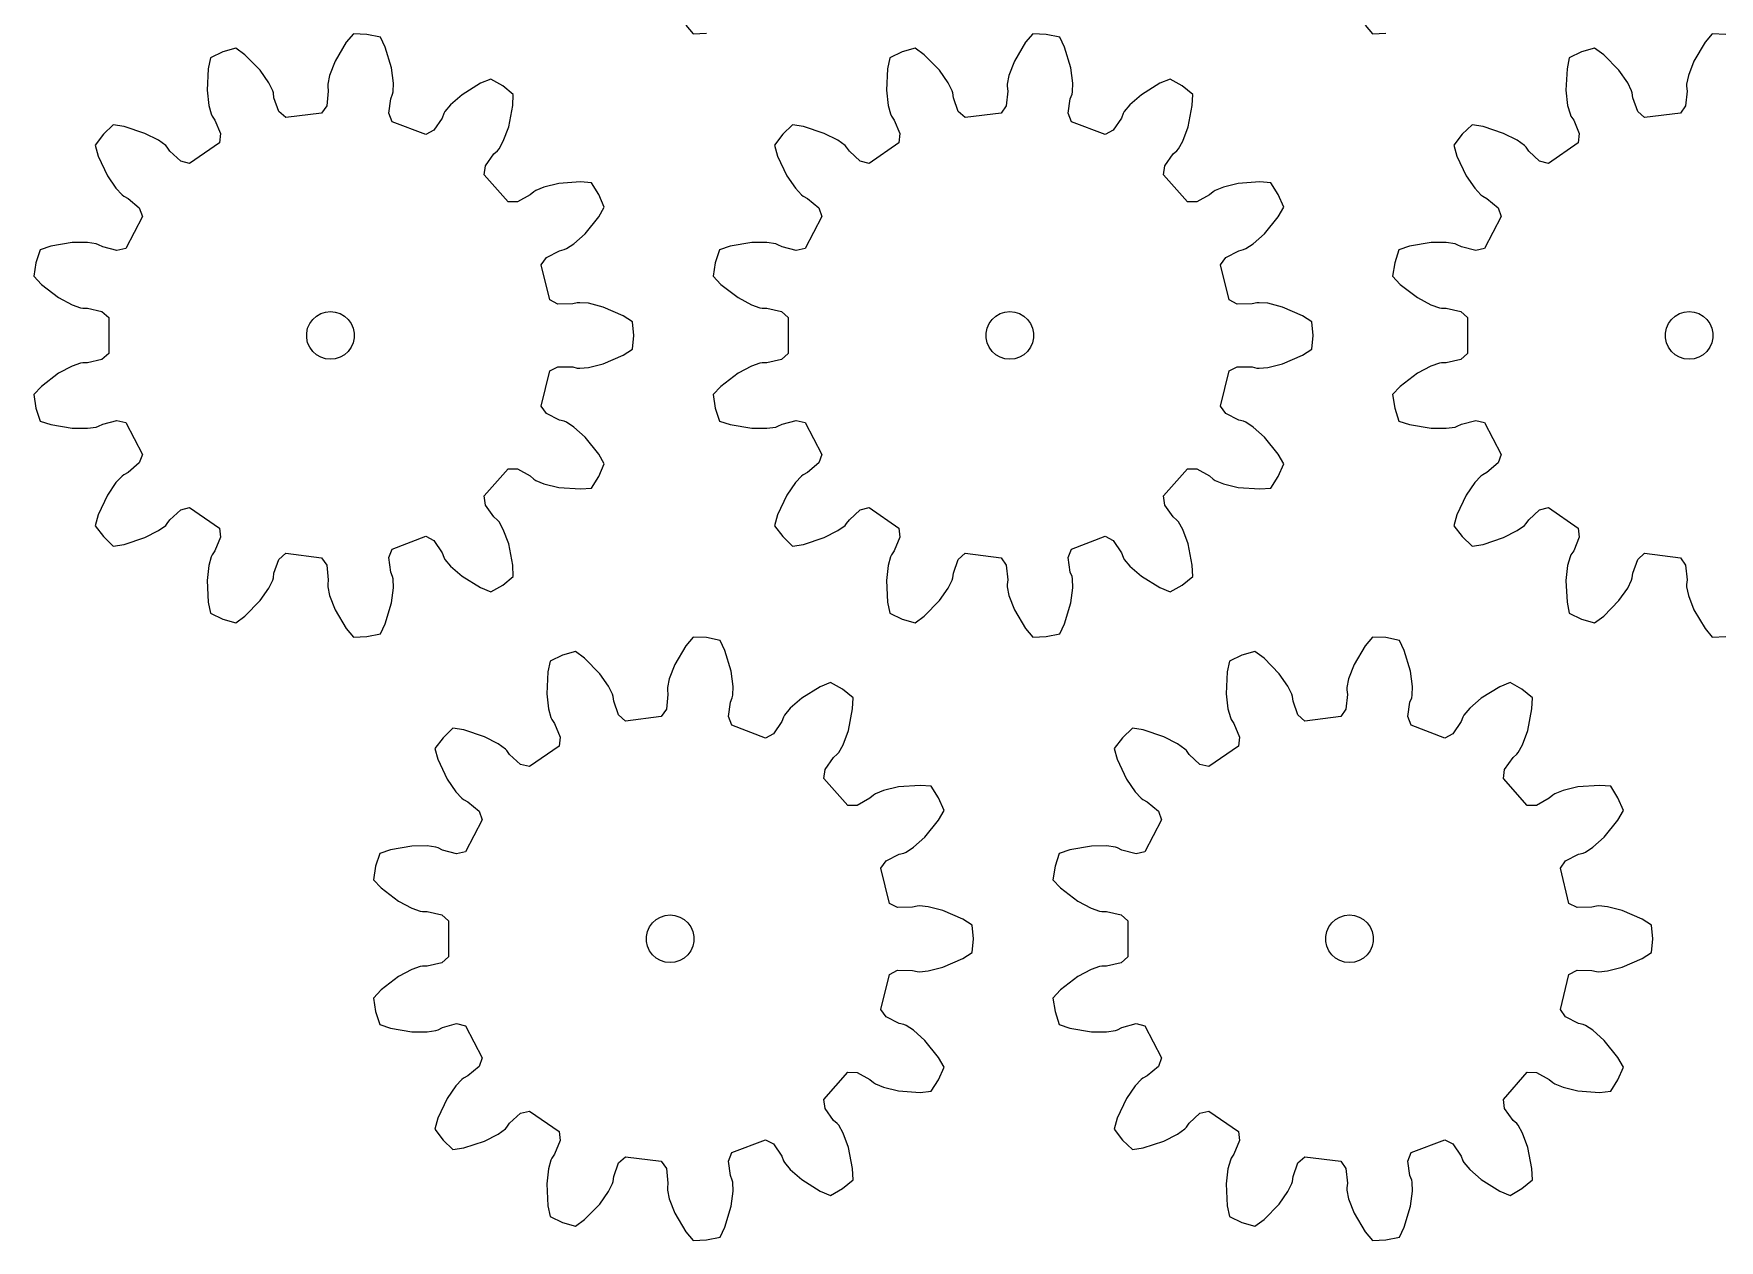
# Model space of a CAD drawing. Extents: x 0 to 209, y 0 to 228.
# Drawn here: x 0 to 106.1, y 114 to 189.9 of the extents above; entities that cross this region are included whole.
import ezdxf

# ---------------------------------------------------------------- set-up
doc = ezdxf.new("R2010")
doc.units = 0

msp = doc.modelspace()

# ---------------------------------------------------------------- linework, layer by layer
for p, q in [((41.07, 190.48), (41.52, 189.94)), ((83.85, 190.48), (84.3, 189.94)), ((12.73, 189.04), (11.91, 188.8)), ((13.3, 188.62), (12.73, 189.04)), ((19.68, 189.4), (18.98, 188.22)), ((20.13, 189.94), (19.68, 189.4)), ((20.98, 189.9), (20.13, 189.94)), ((21.83, 189.73), (20.98, 189.9)), ((22.13, 189.1), (21.83, 189.73)), ((22.52, 187.79), (22.13, 189.1)), ((41.52, 189.94), (42.37, 189.97)), ((55.51, 189.04), (54.69, 188.8)), ((56.08, 188.62), (55.51, 189.04)), ((62.46, 189.4), (61.76, 188.22)), ((62.91, 189.94), (62.46, 189.4)), ((63.76, 189.9), (62.91, 189.94)), ((64.61, 189.73), (63.76, 189.9)), ((64.91, 189.1), (64.61, 189.73)), ((65.3, 187.79), (64.91, 189.1)), ((84.3, 189.94), (85.15, 189.97)), ((98.29, 189.04), (97.47, 188.8)), ((98.86, 188.62), (98.29, 189.04)), ((105.24, 189.4), (104.54, 188.22)), ((105.69, 189.94), (105.24, 189.4)), ((106.54, 189.9), (105.69, 189.94)), ((11.13, 188.43), (10.99, 187.74)), ((11.91, 188.8), (11.13, 188.43)), ((14.26, 187.64), (13.3, 188.62)), ((18.98, 188.22), (18.63, 187.32)), ((53.91, 188.43), (53.77, 187.74)), ((54.69, 188.8), (53.91, 188.43)), ((57.04, 187.64), (56.08, 188.62)), ((61.76, 188.22), (61.41, 187.32)), ((96.69, 188.43), (96.55, 187.74)), ((97.47, 188.8), (96.69, 188.43)), ((99.82, 187.64), (98.86, 188.62)), ((104.54, 188.22), (104.19, 187.32)), ((10.99, 187.74), (10.92, 186.38)), ((14.81, 186.85), (14.26, 187.64)), ((15.05, 186.35), (14.81, 186.85)), ((18.63, 187.32), (18.52, 186.77)), ((22.65, 186.83), (22.52, 187.79)), ((22.63, 186.28), (22.65, 186.83)), ((28.14, 186.82), (26.97, 186.1)), ((28.79, 187.09), (28.14, 186.82)), ((29.53, 186.66), (28.79, 187.09)), ((53.77, 187.74), (53.7, 186.38)), ((57.59, 186.85), (57.04, 187.64)), ((57.83, 186.35), (57.59, 186.85)), ((61.41, 187.32), (61.3, 186.77)), ((65.43, 186.83), (65.3, 187.79)), ((65.41, 186.28), (65.43, 186.83)), ((70.92, 186.82), (69.75, 186.1)), ((71.57, 187.09), (70.92, 186.82)), ((72.31, 186.66), (71.57, 187.09)), ((96.55, 187.74), (96.48, 186.38)), ((100.37, 186.85), (99.82, 187.64)), ((100.61, 186.35), (100.37, 186.85)), ((104.19, 187.32), (104.08, 186.77)), ((10.92, 186.38), (11.03, 185.42)), ((15.09, 186.21), (15.05, 186.35)), ((15.13, 185.91), (15.09, 186.21)), ((15.44, 185.04), (15.13, 185.91)), ((18.55, 186.33), (18.45, 185.41)), ((18.52, 186.77), (18.51, 186.63)), ((18.51, 186.63), (18.55, 186.33)), ((22.36, 184.93), (22.49, 185.85)), ((22.49, 185.85), (22.6, 186.13)), ((22.6, 186.13), (22.63, 186.28)), ((26.97, 186.1), (26.25, 185.46)), ((30.2, 186.12), (29.53, 186.66)), ((30.17, 185.42), (30.2, 186.12)), ((53.7, 186.38), (53.81, 185.42)), ((57.87, 186.21), (57.83, 186.35)), ((57.91, 185.91), (57.87, 186.21)), ((58.22, 185.04), (57.91, 185.91)), ((61.33, 186.33), (61.23, 185.41)), ((61.3, 186.77), (61.29, 186.63)), ((61.29, 186.63), (61.33, 186.33)), ((65.14, 184.93), (65.27, 185.85)), ((65.27, 185.85), (65.38, 186.13)), ((65.38, 186.13), (65.41, 186.28)), ((69.75, 186.1), (69.03, 185.46)), ((72.98, 186.12), (72.31, 186.66)), ((72.95, 185.42), (72.98, 186.12)), ((96.48, 186.38), (96.59, 185.42)), ((100.65, 186.21), (100.61, 186.35)), ((100.69, 185.91), (100.65, 186.21)), ((101, 185.04), (100.69, 185.91)), ((104.11, 186.33), (104.01, 185.41)), ((104.08, 186.77), (104.07, 186.63)), ((104.07, 186.63), (104.11, 186.33)), ((11.03, 185.42), (11.18, 184.89)), ((11.18, 184.89), (11.24, 184.75)), ((11.24, 184.75), (11.41, 184.5)), ((15.87, 184.66), (15.44, 185.04)), ((18.13, 184.94), (15.87, 184.66)), ((18.45, 185.41), (18.13, 184.94)), ((22.57, 184.4), (22.36, 184.93)), ((25.82, 184.91), (25.71, 184.63)), ((25.89, 185.04), (25.82, 184.91)), ((26.25, 185.46), (25.89, 185.04)), ((29.91, 184.07), (30.17, 185.42)), ((53.81, 185.42), (53.96, 184.89)), ((53.96, 184.89), (54.02, 184.75)), ((54.02, 184.75), (54.19, 184.5)), ((58.65, 184.66), (58.22, 185.04)), ((60.91, 184.94), (58.65, 184.66)), ((61.23, 185.41), (60.91, 184.94)), ((65.35, 184.4), (65.14, 184.93)), ((68.6, 184.91), (68.49, 184.63)), ((68.67, 185.04), (68.6, 184.91)), ((69.03, 185.46), (68.67, 185.04)), ((72.69, 184.07), (72.95, 185.42)), ((96.59, 185.42), (96.74, 184.89)), ((96.74, 184.89), (96.8, 184.75)), ((96.8, 184.75), (96.97, 184.5)), ((101.43, 184.66), (101, 185.04)), ((103.69, 184.94), (101.43, 184.66)), ((104.01, 185.41), (103.69, 184.94)), ((5.01, 184.21), (4.39, 183.61)), ((5.7, 184.1), (5.01, 184.21)), ((7, 183.67), (5.7, 184.1)), ((7.86, 183.23), (7, 183.67)), ((11.41, 184.5), (11.76, 183.65)), ((11.76, 183.65), (11.69, 183.08)), ((24.69, 183.59), (22.57, 184.4)), ((25.2, 183.86), (24.69, 183.59)), ((25.71, 184.63), (25.2, 183.86)), ((29.57, 183.17), (29.91, 184.07)), ((47.79, 184.21), (47.17, 183.61)), ((48.48, 184.1), (47.79, 184.21)), ((49.78, 183.67), (48.48, 184.1)), ((50.64, 183.23), (49.78, 183.67)), ((54.19, 184.5), (54.54, 183.65)), ((54.54, 183.65), (54.47, 183.08)), ((67.47, 183.59), (65.35, 184.4)), ((67.98, 183.86), (67.47, 183.59)), ((68.49, 184.63), (67.98, 183.86)), ((72.35, 183.17), (72.69, 184.07)), ((90.57, 184.21), (89.95, 183.61)), ((91.26, 184.1), (90.57, 184.21)), ((92.56, 183.67), (91.26, 184.1)), ((93.42, 183.23), (92.56, 183.67)), ((96.97, 184.5), (97.32, 183.65)), ((97.32, 183.65), (97.25, 183.08)), ((4.39, 183.61), (3.87, 182.92)), ((3.87, 182.92), (4.06, 182.24)), ((8.31, 182.9), (7.86, 183.23)), ((8.41, 182.8), (8.31, 182.9)), ((8.58, 182.55), (8.41, 182.8)), ((11.69, 183.08), (9.82, 181.78)), ((28.98, 182.37), (29.21, 182.57)), ((29.21, 182.57), (29.3, 182.69)), ((29.3, 182.69), (29.57, 183.17)), ((47.17, 183.61), (46.65, 182.92)), ((46.65, 182.92), (46.84, 182.24)), ((51.09, 182.9), (50.64, 183.23)), ((51.19, 182.8), (51.09, 182.9)), ((51.36, 182.55), (51.19, 182.8)), ((54.47, 183.08), (52.6, 181.78)), ((71.76, 182.37), (71.99, 182.57)), ((71.99, 182.57), (72.08, 182.69)), ((72.08, 182.69), (72.35, 183.17)), ((89.95, 183.61), (89.43, 182.92)), ((89.43, 182.92), (89.62, 182.24)), ((93.87, 182.9), (93.42, 183.23)), ((93.97, 182.8), (93.87, 182.9)), ((94.14, 182.55), (93.97, 182.8)), ((97.25, 183.08), (95.38, 181.78)), ((4.06, 182.24), (4.64, 181)), ((9.26, 181.92), (8.58, 182.55)), ((9.82, 181.78), (9.26, 181.92)), ((28.37, 181.05), (28.44, 181.62)), ((28.44, 181.62), (28.98, 182.37)), ((46.84, 182.24), (47.42, 181)), ((52.04, 181.92), (51.36, 182.55)), ((52.6, 181.78), (52.04, 181.92)), ((71.15, 181.05), (71.22, 181.62)), ((71.22, 181.62), (71.76, 182.37)), ((89.62, 182.24), (90.2, 181)), ((94.82, 181.92), (94.14, 182.55)), ((95.38, 181.78), (94.82, 181.92)), ((4.64, 181), (5.18, 180.21)), ((29.88, 179.35), (28.37, 181.05)), ((33.06, 180.51), (32.13, 180.28)), ((34.43, 180.61), (33.06, 180.51)), ((35.13, 180.55), (34.43, 180.61)), ((35.59, 179.82), (35.13, 180.55)), ((47.42, 181), (47.96, 180.21)), ((72.66, 179.35), (71.15, 181.05)), ((75.84, 180.51), (74.91, 180.28)), ((77.21, 180.61), (75.84, 180.51)), ((77.91, 180.55), (77.21, 180.61)), ((78.37, 179.82), (77.91, 180.55)), ((90.2, 181), (90.74, 180.21)), ((5.18, 180.21), (5.56, 179.8)), ((5.56, 179.8), (5.68, 179.71)), ((5.68, 179.71), (5.94, 179.57)), ((5.94, 179.57), (6.65, 178.97)), ((31.26, 179.8), (30.46, 179.35)), ((31.49, 179.99), (31.26, 179.8)), ((31.62, 180.07), (31.49, 179.99)), ((32.13, 180.28), (31.62, 180.07)), ((35.93, 179.03), (35.59, 179.82)), ((47.96, 180.21), (48.34, 179.8)), ((48.34, 179.8), (48.46, 179.71)), ((48.46, 179.71), (48.72, 179.57)), ((48.72, 179.57), (49.43, 178.97)), ((74.04, 179.8), (73.24, 179.35)), ((74.27, 179.99), (74.04, 179.8)), ((74.4, 180.07), (74.27, 179.99)), ((74.91, 180.28), (74.4, 180.07)), ((78.71, 179.03), (78.37, 179.82)), ((90.74, 180.21), (91.12, 179.8)), ((91.12, 179.8), (91.24, 179.71)), ((91.24, 179.71), (91.5, 179.57)), ((91.5, 179.57), (92.21, 178.97)), ((6.85, 178.44), (5.8, 176.42)), ((6.65, 178.97), (6.85, 178.44)), ((30.46, 179.35), (29.88, 179.35)), ((34.72, 177.35), (35.58, 178.42)), ((35.58, 178.42), (35.93, 179.03)), ((49.63, 178.44), (48.58, 176.42)), ((49.43, 178.97), (49.63, 178.44)), ((73.24, 179.35), (72.66, 179.35)), ((77.5, 177.35), (78.36, 178.42)), ((78.36, 178.42), (78.71, 179.03)), ((92.41, 178.44), (91.36, 176.42)), ((92.21, 178.97), (92.41, 178.44)), ((34.01, 176.71), (34.72, 177.35)), ((76.79, 176.71), (77.5, 177.35)), ((0.41, 176.33), (0.14, 175.52)), ((1.08, 176.56), (0.41, 176.33)), ((2.43, 176.79), (1.08, 176.56)), ((3.39, 176.8), (2.43, 176.79)), ((3.94, 176.71), (3.39, 176.8)), ((4.08, 176.66), (3.94, 176.71)), ((4.35, 176.53), (4.08, 176.66)), ((5.24, 176.29), (4.35, 176.53)), ((5.8, 176.42), (5.24, 176.29)), ((32.29, 175.86), (33.11, 176.27)), ((33.11, 176.27), (33.4, 176.35)), ((33.4, 176.35), (33.54, 176.41)), ((33.54, 176.41), (34.01, 176.71)), ((43.19, 176.33), (42.92, 175.52)), ((43.86, 176.56), (43.19, 176.33)), ((45.21, 176.79), (43.86, 176.56)), ((46.17, 176.8), (45.21, 176.79)), ((46.72, 176.71), (46.17, 176.8)), ((46.86, 176.66), (46.72, 176.71)), ((47.13, 176.53), (46.86, 176.66)), ((48.02, 176.29), (47.13, 176.53)), ((48.58, 176.42), (48.02, 176.29)), ((75.07, 175.86), (75.89, 176.27)), ((75.89, 176.27), (76.18, 176.35)), ((76.18, 176.35), (76.32, 176.41)), ((76.32, 176.41), (76.79, 176.71)), ((85.97, 176.33), (85.7, 175.52)), ((86.64, 176.56), (85.97, 176.33)), ((87.99, 176.79), (86.64, 176.56)), ((88.95, 176.8), (87.99, 176.79)), ((89.5, 176.71), (88.95, 176.8)), ((89.64, 176.66), (89.5, 176.71)), ((89.91, 176.53), (89.64, 176.66)), ((90.8, 176.29), (89.91, 176.53)), ((91.36, 176.42), (90.8, 176.29)), ((0.14, 175.52), (0, 174.67)), ((31.96, 175.39), (32.29, 175.86)), ((32.5, 173.18), (31.96, 175.39)), ((42.92, 175.52), (42.78, 174.67)), ((74.74, 175.39), (75.07, 175.86)), ((75.28, 173.18), (74.74, 175.39)), ((85.7, 175.52), (85.56, 174.67)), ((0, 174.67), (0.48, 174.16)), ((0.48, 174.16), (1.57, 173.33)), ((42.78, 174.67), (43.26, 174.16)), ((43.26, 174.16), (44.35, 173.33)), ((85.56, 174.67), (86.04, 174.16)), ((86.04, 174.16), (87.13, 173.33)), ((1.57, 173.33), (2.42, 172.87)), ((33.01, 172.91), (32.5, 173.18)), ((34.38, 173.01), (34.23, 173)), ((34.93, 172.97), (34.38, 173.01)), ((44.35, 173.33), (45.2, 172.87)), ((75.79, 172.91), (75.28, 173.18)), ((77.16, 173.01), (77.01, 173)), ((77.71, 172.97), (77.16, 173.01)), ((87.13, 173.33), (87.98, 172.87)), ((2.42, 172.87), (2.95, 172.69)), ((2.95, 172.69), (3.09, 172.67)), ((3.09, 172.67), (3.39, 172.66)), ((3.39, 172.66), (4.3, 172.46)), ((4.3, 172.46), (4.73, 172.08)), ((4.73, 172.08), (4.73, 169.81)), ((17.38, 171.7), (17.57, 171.95)), ((17.57, 171.95), (17.8, 172.16)), ((17.8, 172.16), (18.07, 172.32)), ((18.07, 172.32), (18.37, 172.41)), ((18.37, 172.41), (18.68, 172.45)), ((18.68, 172.45), (18.99, 172.41)), ((18.99, 172.41), (19.29, 172.32)), ((19.29, 172.32), (19.56, 172.16)), ((19.56, 172.16), (19.8, 171.95)), ((19.8, 171.95), (19.98, 171.7)), ((33.94, 172.93), (33.01, 172.91)), ((34.23, 173), (33.94, 172.93)), ((35.86, 172.73), (34.93, 172.97)), ((37.12, 172.18), (35.86, 172.73)), ((37.71, 171.8), (37.12, 172.18)), ((45.2, 172.87), (45.73, 172.69)), ((45.73, 172.69), (45.87, 172.67)), ((45.87, 172.67), (46.17, 172.66)), ((46.17, 172.66), (47.08, 172.46)), ((47.08, 172.46), (47.51, 172.08)), ((47.51, 172.08), (47.51, 169.81)), ((60.16, 171.7), (60.35, 171.95)), ((60.35, 171.95), (60.58, 172.16)), ((60.58, 172.16), (60.85, 172.32)), ((60.85, 172.32), (61.15, 172.41)), ((61.15, 172.41), (61.46, 172.45)), ((61.46, 172.45), (61.77, 172.41)), ((61.77, 172.41), (62.07, 172.32)), ((62.07, 172.32), (62.34, 172.16)), ((62.34, 172.16), (62.58, 171.95)), ((62.58, 171.95), (62.76, 171.7)), ((76.72, 172.93), (75.79, 172.91)), ((77.01, 173), (76.72, 172.93)), ((78.64, 172.73), (77.71, 172.97)), ((79.9, 172.18), (78.64, 172.73)), ((80.49, 171.8), (79.9, 172.18)), ((87.98, 172.87), (88.51, 172.69)), ((88.51, 172.69), (88.65, 172.67)), ((88.65, 172.67), (88.95, 172.66)), ((88.95, 172.66), (89.86, 172.46)), ((89.86, 172.46), (90.29, 172.08)), ((90.29, 172.08), (90.29, 169.81)), ((102.94, 171.7), (103.13, 171.95)), ((103.13, 171.95), (103.36, 172.16)), ((103.36, 172.16), (103.63, 172.32)), ((103.63, 172.32), (103.93, 172.41)), ((103.93, 172.41), (104.24, 172.45)), ((104.24, 172.45), (104.55, 172.41)), ((104.55, 172.41), (104.85, 172.32)), ((104.85, 172.32), (105.12, 172.16)), ((105.12, 172.16), (105.36, 171.95)), ((105.36, 171.95), (105.54, 171.7)), ((17.19, 171.1), (17.25, 171.41)), ((17.19, 170.79), (17.19, 171.1)), ((17.25, 171.41), (17.38, 171.7)), ((19.98, 171.7), (20.11, 171.41)), ((20.11, 171.41), (20.17, 171.1)), ((20.17, 171.1), (20.17, 170.79)), ((37.78, 170.95), (37.71, 171.8)), ((37.71, 170.09), (37.78, 170.95)), ((59.97, 171.1), (60.03, 171.41)), ((59.97, 170.79), (59.97, 171.1)), ((60.03, 171.41), (60.16, 171.7)), ((62.76, 171.7), (62.89, 171.41)), ((62.89, 171.41), (62.95, 171.1)), ((62.95, 171.1), (62.95, 170.79)), ((80.56, 170.95), (80.49, 171.8)), ((80.49, 170.09), (80.56, 170.95)), ((102.75, 171.1), (102.81, 171.41)), ((102.75, 170.79), (102.75, 171.1)), ((102.81, 171.41), (102.94, 171.7)), ((105.54, 171.7), (105.67, 171.41)), ((105.67, 171.41), (105.73, 171.1)), ((105.73, 171.1), (105.73, 170.79)), ((17.25, 170.48), (17.19, 170.79)), ((17.38, 170.2), (17.25, 170.48)), ((17.57, 169.94), (17.38, 170.2)), ((17.8, 169.73), (17.57, 169.94)), ((19.8, 169.94), (19.56, 169.73)), ((19.98, 170.2), (19.8, 169.94)), ((20.11, 170.48), (19.98, 170.2)), ((20.17, 170.79), (20.11, 170.48)), ((37.12, 169.71), (37.71, 170.09)), ((60.03, 170.48), (59.97, 170.79)), ((60.16, 170.2), (60.03, 170.48)), ((60.35, 169.94), (60.16, 170.2)), ((60.58, 169.73), (60.35, 169.94)), ((62.58, 169.94), (62.34, 169.73)), ((62.76, 170.2), (62.58, 169.94)), ((62.89, 170.48), (62.76, 170.2)), ((62.95, 170.79), (62.89, 170.48)), ((79.9, 169.71), (80.49, 170.09)), ((102.81, 170.48), (102.75, 170.79)), ((102.94, 170.2), (102.81, 170.48)), ((103.13, 169.94), (102.94, 170.2)), ((103.36, 169.73), (103.13, 169.94)), ((105.36, 169.94), (105.12, 169.73)), ((105.54, 170.2), (105.36, 169.94)), ((105.67, 170.48), (105.54, 170.2)), ((105.73, 170.79), (105.67, 170.48)), ((2.42, 169.02), (1.57, 168.57)), ((2.95, 169.2), (2.42, 169.02)), ((3.09, 169.22), (2.95, 169.2)), ((3.39, 169.23), (3.09, 169.22)), ((4.3, 169.43), (3.39, 169.23)), ((4.73, 169.81), (4.3, 169.43)), ((18.07, 169.58), (17.8, 169.73)), ((18.37, 169.48), (18.07, 169.58)), ((18.68, 169.45), (18.37, 169.48)), ((18.99, 169.48), (18.68, 169.45)), ((19.29, 169.58), (18.99, 169.48)), ((19.56, 169.73), (19.29, 169.58)), ((32.5, 168.71), (33.01, 168.98)), ((33.01, 168.98), (33.94, 168.96)), ((33.94, 168.96), (34.23, 168.89)), ((34.23, 168.89), (34.38, 168.88)), ((34.38, 168.88), (34.93, 168.92)), ((34.93, 168.92), (35.86, 169.16)), ((35.86, 169.16), (37.12, 169.71)), ((45.2, 169.02), (44.35, 168.57)), ((45.73, 169.2), (45.2, 169.02)), ((45.87, 169.22), (45.73, 169.2)), ((46.17, 169.23), (45.87, 169.22)), ((47.08, 169.43), (46.17, 169.23)), ((47.51, 169.81), (47.08, 169.43)), ((60.85, 169.58), (60.58, 169.73)), ((61.15, 169.48), (60.85, 169.58)), ((61.46, 169.45), (61.15, 169.48)), ((61.77, 169.48), (61.46, 169.45)), ((62.07, 169.58), (61.77, 169.48)), ((62.34, 169.73), (62.07, 169.58)), ((75.28, 168.71), (75.79, 168.98)), ((75.79, 168.98), (76.72, 168.96)), ((76.72, 168.96), (77.01, 168.89)), ((77.01, 168.89), (77.16, 168.88)), ((77.16, 168.88), (77.71, 168.92)), ((77.71, 168.92), (78.64, 169.16)), ((78.64, 169.16), (79.9, 169.71)), ((87.98, 169.02), (87.13, 168.57)), ((88.51, 169.2), (87.98, 169.02)), ((88.65, 169.22), (88.51, 169.2)), ((88.95, 169.23), (88.65, 169.22)), ((89.86, 169.43), (88.95, 169.23)), ((90.29, 169.81), (89.86, 169.43)), ((103.63, 169.58), (103.36, 169.73)), ((103.93, 169.48), (103.63, 169.58)), ((104.24, 169.45), (103.93, 169.48)), ((104.55, 169.48), (104.24, 169.45)), ((104.85, 169.58), (104.55, 169.48)), ((105.12, 169.73), (104.85, 169.58)), ((0.48, 167.73), (0, 167.22)), ((1.57, 168.57), (0.48, 167.73)), ((31.96, 166.5), (32.5, 168.71)), ((43.26, 167.73), (42.78, 167.22)), ((44.35, 168.57), (43.26, 167.73)), ((74.74, 166.5), (75.28, 168.71)), ((86.04, 167.73), (85.56, 167.22)), ((87.13, 168.57), (86.04, 167.73)), ((0, 167.22), (0.14, 166.37)), ((42.78, 167.22), (42.92, 166.37)), ((85.56, 167.22), (85.7, 166.37)), ((0.14, 166.37), (0.41, 165.56)), ((4.35, 165.36), (5.24, 165.6)), ((5.24, 165.6), (5.8, 165.47)), ((32.29, 166.03), (31.96, 166.5)), ((33.11, 165.62), (32.29, 166.03)), ((33.4, 165.54), (33.11, 165.62)), ((42.92, 166.37), (43.19, 165.56)), ((47.13, 165.36), (48.02, 165.6)), ((48.02, 165.6), (48.58, 165.47)), ((75.07, 166.03), (74.74, 166.5)), ((75.89, 165.62), (75.07, 166.03)), ((76.18, 165.54), (75.89, 165.62)), ((85.7, 166.37), (85.97, 165.56)), ((89.91, 165.36), (90.8, 165.6)), ((90.8, 165.6), (91.36, 165.47)), ((0.41, 165.56), (1.08, 165.33)), ((1.08, 165.33), (2.43, 165.1)), ((2.43, 165.1), (3.39, 165.1)), ((3.39, 165.1), (3.94, 165.18)), ((3.94, 165.18), (4.08, 165.23)), ((4.08, 165.23), (4.35, 165.36)), ((5.8, 165.47), (6.85, 163.45)), ((33.54, 165.48), (33.4, 165.54)), ((34.01, 165.18), (33.54, 165.48)), ((34.72, 164.54), (34.01, 165.18)), ((35.58, 163.47), (34.72, 164.54)), ((43.19, 165.56), (43.86, 165.33)), ((43.86, 165.33), (45.21, 165.1)), ((45.21, 165.1), (46.17, 165.1)), ((46.17, 165.1), (46.72, 165.18)), ((46.72, 165.18), (46.86, 165.23)), ((46.86, 165.23), (47.13, 165.36)), ((48.58, 165.47), (49.63, 163.45)), ((76.32, 165.48), (76.18, 165.54)), ((76.79, 165.18), (76.32, 165.48)), ((77.5, 164.54), (76.79, 165.18)), ((78.36, 163.47), (77.5, 164.54)), ((85.97, 165.56), (86.64, 165.33)), ((86.64, 165.33), (87.99, 165.1)), ((87.99, 165.1), (88.95, 165.1)), ((88.95, 165.1), (89.5, 165.18)), ((89.5, 165.18), (89.64, 165.23)), ((89.64, 165.23), (89.91, 165.36)), ((91.36, 165.47), (92.41, 163.45)), ((35.93, 162.86), (35.58, 163.47)), ((78.71, 162.86), (78.36, 163.47)), ((6.65, 162.92), (5.94, 162.32)), ((6.85, 163.45), (6.65, 162.92)), ((28.37, 160.84), (29.88, 162.54)), ((29.88, 162.54), (30.46, 162.54)), ((30.46, 162.54), (31.26, 162.1)), ((35.59, 162.07), (35.93, 162.86)), ((49.43, 162.92), (48.72, 162.32)), ((49.63, 163.45), (49.43, 162.92)), ((71.15, 160.84), (72.66, 162.54)), ((72.66, 162.54), (73.24, 162.54)), ((73.24, 162.54), (74.04, 162.1)), ((78.37, 162.07), (78.71, 162.86)), ((92.21, 162.92), (91.5, 162.32)), ((92.41, 163.45), (92.21, 162.92)), ((5.18, 161.68), (4.64, 160.89)), ((5.56, 162.09), (5.18, 161.68)), ((5.68, 162.18), (5.56, 162.09)), ((5.94, 162.32), (5.68, 162.18)), ((31.26, 162.1), (31.49, 161.9)), ((31.49, 161.9), (31.62, 161.82)), ((31.62, 161.82), (32.13, 161.61)), ((32.13, 161.61), (33.06, 161.38)), ((33.06, 161.38), (34.43, 161.28)), ((34.43, 161.28), (35.13, 161.34)), ((35.13, 161.34), (35.59, 162.07)), ((47.96, 161.68), (47.42, 160.89)), ((48.34, 162.09), (47.96, 161.68)), ((48.46, 162.18), (48.34, 162.09)), ((48.72, 162.32), (48.46, 162.18)), ((74.04, 162.1), (74.27, 161.9)), ((74.27, 161.9), (74.4, 161.82)), ((74.4, 161.82), (74.91, 161.61)), ((74.91, 161.61), (75.84, 161.38)), ((75.84, 161.38), (77.21, 161.28)), ((77.21, 161.28), (77.91, 161.34)), ((77.91, 161.34), (78.37, 162.07)), ((90.74, 161.68), (90.2, 160.89)), ((91.12, 162.09), (90.74, 161.68)), ((91.24, 162.18), (91.12, 162.09)), ((91.5, 162.32), (91.24, 162.18)), ((4.64, 160.89), (4.06, 159.65)), ((28.44, 160.27), (28.37, 160.84)), ((28.98, 159.52), (28.44, 160.27)), ((47.42, 160.89), (46.84, 159.65)), ((71.22, 160.27), (71.15, 160.84)), ((71.76, 159.52), (71.22, 160.27)), ((90.2, 160.89), (89.62, 159.65)), ((4.06, 159.65), (3.87, 158.97)), ((8.41, 159.1), (8.58, 159.34)), ((8.58, 159.34), (9.26, 159.97)), ((9.26, 159.97), (9.82, 160.11)), ((9.82, 160.11), (11.69, 158.81)), ((29.21, 159.32), (28.98, 159.52)), ((29.3, 159.21), (29.21, 159.32)), ((46.84, 159.65), (46.65, 158.97)), ((51.19, 159.1), (51.36, 159.34)), ((51.36, 159.34), (52.04, 159.97)), ((52.04, 159.97), (52.6, 160.11)), ((52.6, 160.11), (54.47, 158.81)), ((71.99, 159.32), (71.76, 159.52)), ((72.08, 159.21), (71.99, 159.32)), ((89.62, 159.65), (89.43, 158.97)), ((93.97, 159.1), (94.14, 159.34)), ((94.14, 159.34), (94.82, 159.97)), ((94.82, 159.97), (95.38, 160.11)), ((95.38, 160.11), (97.25, 158.81)), ((3.87, 158.97), (4.39, 158.28)), ((4.39, 158.28), (5.01, 157.69)), ((5.7, 157.79), (7, 158.22)), ((7, 158.22), (7.86, 158.66)), ((7.86, 158.66), (8.31, 158.99)), ((8.31, 158.99), (8.41, 159.1)), ((11.76, 158.24), (11.41, 157.39)), ((11.69, 158.81), (11.76, 158.24)), ((22.57, 157.49), (24.69, 158.3)), ((24.69, 158.3), (25.2, 158.03)), ((29.57, 158.72), (29.3, 159.21)), ((29.91, 157.82), (29.57, 158.72)), ((46.65, 158.97), (47.17, 158.28)), ((47.17, 158.28), (47.79, 157.69)), ((48.48, 157.79), (49.78, 158.22)), ((49.78, 158.22), (50.64, 158.66)), ((50.64, 158.66), (51.09, 158.99)), ((51.09, 158.99), (51.19, 159.1)), ((54.54, 158.24), (54.19, 157.39)), ((54.47, 158.81), (54.54, 158.24)), ((65.35, 157.49), (67.47, 158.3)), ((67.47, 158.3), (67.98, 158.03)), ((72.35, 158.72), (72.08, 159.21)), ((72.69, 157.82), (72.35, 158.72)), ((89.43, 158.97), (89.95, 158.28)), ((89.95, 158.28), (90.57, 157.69)), ((91.26, 157.79), (92.56, 158.22)), ((92.56, 158.22), (93.42, 158.66)), ((93.42, 158.66), (93.87, 158.99)), ((93.87, 158.99), (93.97, 159.1)), ((97.32, 158.24), (96.97, 157.39)), ((97.25, 158.81), (97.32, 158.24)), ((5.01, 157.69), (5.7, 157.79)), ((11.24, 157.14), (11.18, 157.01)), ((11.41, 157.39), (11.24, 157.14)), ((15.44, 156.85), (15.87, 157.23)), ((15.87, 157.23), (18.13, 156.95)), ((22.36, 156.96), (22.57, 157.49)), ((25.2, 158.03), (25.71, 157.26)), ((25.71, 157.26), (25.82, 156.98)), ((30.17, 156.48), (29.91, 157.82)), ((47.79, 157.69), (48.48, 157.79)), ((54.02, 157.14), (53.96, 157.01)), ((54.19, 157.39), (54.02, 157.14)), ((58.22, 156.85), (58.65, 157.23)), ((58.65, 157.23), (60.91, 156.95)), ((65.14, 156.96), (65.35, 157.49)), ((67.98, 158.03), (68.49, 157.26)), ((68.49, 157.26), (68.6, 156.98)), ((72.95, 156.48), (72.69, 157.82)), ((90.57, 157.69), (91.26, 157.79)), ((96.8, 157.14), (96.74, 157.01)), ((96.97, 157.39), (96.8, 157.14)), ((101, 156.85), (101.43, 157.23)), ((101.43, 157.23), (103.69, 156.95)), ((11.03, 156.47), (10.92, 155.51)), ((11.18, 157.01), (11.03, 156.47)), ((15.13, 155.98), (15.44, 156.85)), ((18.13, 156.95), (18.45, 156.48)), ((18.45, 156.48), (18.55, 155.56)), ((22.49, 156.04), (22.36, 156.96)), ((22.6, 155.76), (22.49, 156.04)), ((25.82, 156.98), (25.89, 156.85)), ((25.89, 156.85), (26.25, 156.43)), ((26.25, 156.43), (26.97, 155.79)), ((30.2, 155.77), (30.17, 156.48)), ((53.81, 156.47), (53.7, 155.51)), ((53.96, 157.01), (53.81, 156.47)), ((57.91, 155.98), (58.22, 156.85)), ((60.91, 156.95), (61.23, 156.48)), ((61.23, 156.48), (61.33, 155.56)), ((65.27, 156.04), (65.14, 156.96)), ((65.38, 155.76), (65.27, 156.04)), ((68.6, 156.98), (68.67, 156.85)), ((68.67, 156.85), (69.03, 156.43)), ((69.03, 156.43), (69.75, 155.79)), ((72.98, 155.77), (72.95, 156.48)), ((96.59, 156.47), (96.48, 155.51)), ((96.74, 157.01), (96.59, 156.47)), ((100.69, 155.98), (101, 156.85)), ((103.69, 156.95), (104.01, 156.48)), ((104.01, 156.48), (104.11, 155.56)), ((10.92, 155.51), (10.99, 154.15)), ((14.26, 154.25), (14.81, 155.04)), ((14.81, 155.04), (15.05, 155.54)), ((15.05, 155.54), (15.09, 155.68)), ((15.09, 155.68), (15.13, 155.98)), ((18.55, 155.56), (18.51, 155.26)), ((18.51, 155.26), (18.52, 155.12)), ((18.52, 155.12), (18.63, 154.57)), ((22.52, 154.11), (22.65, 155.06)), ((22.63, 155.62), (22.6, 155.76)), ((22.65, 155.06), (22.63, 155.62)), ((26.97, 155.79), (28.14, 155.07)), ((28.14, 155.07), (28.79, 154.8)), ((28.79, 154.8), (29.53, 155.23)), ((29.53, 155.23), (30.2, 155.77)), ((53.7, 155.51), (53.77, 154.15)), ((57.04, 154.25), (57.59, 155.04)), ((57.59, 155.04), (57.83, 155.54)), ((57.83, 155.54), (57.87, 155.68)), ((57.87, 155.68), (57.91, 155.98)), ((61.33, 155.56), (61.29, 155.26)), ((61.29, 155.26), (61.3, 155.12)), ((61.3, 155.12), (61.41, 154.57)), ((65.3, 154.11), (65.43, 155.06)), ((65.41, 155.62), (65.38, 155.76)), ((65.43, 155.06), (65.41, 155.62)), ((69.75, 155.79), (70.92, 155.07)), ((70.92, 155.07), (71.57, 154.8)), ((71.57, 154.8), (72.31, 155.23)), ((72.31, 155.23), (72.98, 155.77)), ((96.48, 155.51), (96.55, 154.15)), ((99.82, 154.25), (100.37, 155.04)), ((100.37, 155.04), (100.61, 155.54)), ((100.61, 155.54), (100.65, 155.68)), ((100.65, 155.68), (100.69, 155.98)), ((104.11, 155.56), (104.07, 155.26)), ((104.07, 155.26), (104.08, 155.12)), ((104.08, 155.12), (104.19, 154.57)), ((10.99, 154.15), (11.13, 153.46)), ((13.3, 153.27), (14.26, 154.25)), ((18.63, 154.57), (18.98, 153.68)), ((22.13, 152.79), (22.52, 154.11)), ((53.77, 154.15), (53.91, 153.46)), ((56.08, 153.27), (57.04, 154.25)), ((61.41, 154.57), (61.76, 153.68)), ((64.91, 152.79), (65.3, 154.11)), ((96.55, 154.15), (96.69, 153.46)), ((98.86, 153.27), (99.82, 154.25)), ((104.19, 154.57), (104.54, 153.68)), ((11.13, 153.46), (11.91, 153.09)), ((11.91, 153.09), (12.73, 152.85)), ((12.73, 152.85), (13.3, 153.27)), ((18.98, 153.68), (19.68, 152.49)), ((53.91, 153.46), (54.69, 153.09)), ((54.69, 153.09), (55.51, 152.85)), ((55.51, 152.85), (56.08, 153.27)), ((61.76, 153.68), (62.46, 152.49)), ((96.69, 153.46), (97.47, 153.09)), ((97.47, 153.09), (98.29, 152.85)), ((98.29, 152.85), (98.86, 153.27)), ((104.54, 153.68), (105.24, 152.49)), ((19.68, 152.49), (20.13, 151.95)), ((20.13, 151.95), (20.98, 151.99)), ((20.98, 151.99), (21.83, 152.16)), ((21.83, 152.16), (22.13, 152.79)), ((41.52, 151.95), (41.07, 151.41)), ((42.37, 151.92), (41.52, 151.95)), ((43.22, 151.75), (42.37, 151.92)), ((62.46, 152.49), (62.91, 151.95)), ((62.91, 151.95), (63.76, 151.99)), ((63.76, 151.99), (64.61, 152.16)), ((64.61, 152.16), (64.91, 152.79)), ((84.3, 151.95), (83.85, 151.41)), ((85.15, 151.92), (84.3, 151.95)), ((86, 151.75), (85.15, 151.92)), ((105.24, 152.49), (105.69, 151.95)), ((105.69, 151.95), (106.54, 151.99)), ((33.3, 150.81), (32.52, 150.45)), ((34.12, 151.05), (33.3, 150.81)), ((34.69, 150.63), (34.12, 151.05)), ((41.07, 151.41), (40.37, 150.23)), ((43.52, 151.11), (43.22, 151.75)), ((43.91, 149.8), (43.52, 151.11)), ((76.08, 150.81), (75.3, 150.45)), ((76.9, 151.05), (76.08, 150.81)), ((77.47, 150.63), (76.9, 151.05)), ((83.85, 151.41), (83.15, 150.23)), ((86.3, 151.11), (86, 151.75)), ((86.69, 149.8), (86.3, 151.11)), ((32.38, 149.76), (32.31, 148.39)), ((32.52, 150.45), (32.38, 149.76)), ((35.65, 149.65), (34.69, 150.63)), ((40.37, 150.23), (40.02, 149.33)), ((44.04, 148.84), (43.91, 149.8)), ((75.16, 149.76), (75.09, 148.39)), ((75.3, 150.45), (75.16, 149.76)), ((78.43, 149.65), (77.47, 150.63)), ((83.15, 150.23), (82.8, 149.33)), ((86.82, 148.84), (86.69, 149.8)), ((36.2, 148.87), (35.65, 149.65)), ((36.44, 148.37), (36.2, 148.87)), ((39.91, 148.79), (39.9, 148.64)), ((39.9, 148.64), (39.94, 148.34)), ((40.02, 149.33), (39.91, 148.79)), ((44.02, 148.29), (44.04, 148.84)), ((49.53, 148.83), (48.36, 148.11)), ((50.18, 149.1), (49.53, 148.83)), ((50.92, 148.68), (50.18, 149.1)), ((51.59, 148.13), (50.92, 148.68)), ((78.98, 148.87), (78.43, 149.65)), ((79.22, 148.37), (78.98, 148.87)), ((82.69, 148.79), (82.68, 148.64)), ((82.68, 148.64), (82.72, 148.34)), ((82.8, 149.33), (82.69, 148.79)), ((86.8, 148.29), (86.82, 148.84)), ((92.31, 148.83), (91.14, 148.11)), ((92.96, 149.1), (92.31, 148.83)), ((93.7, 148.68), (92.96, 149.1)), ((94.37, 148.13), (93.7, 148.68)), ((32.31, 148.39), (32.42, 147.43)), ((36.48, 148.22), (36.44, 148.37)), ((36.52, 147.93), (36.48, 148.22)), ((36.83, 147.06), (36.52, 147.93)), ((39.94, 148.34), (39.84, 147.42)), ((43.75, 146.95), (43.88, 147.86)), ((43.88, 147.86), (43.99, 148.14)), ((43.99, 148.14), (44.02, 148.29)), ((48.36, 148.11), (47.64, 147.48)), ((51.56, 147.43), (51.59, 148.13)), ((75.09, 148.39), (75.2, 147.43)), ((79.26, 148.22), (79.22, 148.37)), ((79.3, 147.93), (79.26, 148.22)), ((79.61, 147.06), (79.3, 147.93)), ((82.72, 148.34), (82.62, 147.42)), ((86.53, 146.95), (86.66, 147.86)), ((86.66, 147.86), (86.77, 148.14)), ((86.77, 148.14), (86.8, 148.29)), ((91.14, 148.11), (90.42, 147.48)), ((94.34, 147.43), (94.37, 148.13)), ((32.42, 147.43), (32.57, 146.9)), ((32.57, 146.9), (32.63, 146.76)), ((32.63, 146.76), (32.8, 146.52)), ((32.8, 146.52), (33.15, 145.66)), ((37.26, 146.67), (36.83, 147.06)), ((39.52, 146.95), (37.26, 146.67)), ((39.84, 147.42), (39.52, 146.95)), ((43.96, 146.41), (43.75, 146.95)), ((47.1, 146.64), (46.59, 145.87)), ((47.21, 146.92), (47.1, 146.64)), ((47.28, 147.05), (47.21, 146.92)), ((47.64, 147.48), (47.28, 147.05)), ((51.3, 146.08), (51.56, 147.43)), ((75.2, 147.43), (75.35, 146.9)), ((75.35, 146.9), (75.41, 146.76)), ((75.41, 146.76), (75.58, 146.52)), ((75.58, 146.52), (75.93, 145.66)), ((80.04, 146.67), (79.61, 147.06)), ((82.3, 146.95), (80.04, 146.67)), ((82.62, 147.42), (82.3, 146.95)), ((86.74, 146.41), (86.53, 146.95)), ((89.88, 146.64), (89.37, 145.87)), ((89.99, 146.92), (89.88, 146.64)), ((90.06, 147.05), (89.99, 146.92)), ((90.42, 147.48), (90.06, 147.05)), ((94.08, 146.08), (94.34, 147.43)), ((25.78, 145.62), (25.26, 144.94)), ((26.4, 146.22), (25.78, 145.62)), ((27.09, 146.11), (26.4, 146.22)), ((28.39, 145.68), (27.09, 146.11)), ((29.25, 145.24), (28.39, 145.68)), ((33.15, 145.66), (33.08, 145.09)), ((46.08, 145.6), (43.96, 146.41)), ((46.59, 145.87), (46.08, 145.6)), ((50.96, 145.18), (51.3, 146.08)), ((68.56, 145.62), (68.04, 144.94)), ((69.18, 146.22), (68.56, 145.62)), ((69.87, 146.11), (69.18, 146.22)), ((71.17, 145.68), (69.87, 146.11)), ((72.03, 145.24), (71.17, 145.68)), ((75.93, 145.66), (75.86, 145.09)), ((88.86, 145.6), (86.74, 146.41)), ((89.37, 145.87), (88.86, 145.6)), ((93.74, 145.18), (94.08, 146.08)), ((25.26, 144.94), (25.45, 144.26)), ((29.7, 144.91), (29.25, 145.24)), ((29.8, 144.81), (29.7, 144.91)), ((29.97, 144.56), (29.8, 144.81)), ((30.65, 143.93), (29.97, 144.56)), ((33.08, 145.09), (31.21, 143.8)), ((49.83, 143.63), (50.37, 144.38)), ((50.37, 144.38), (50.6, 144.58)), ((50.6, 144.58), (50.69, 144.7)), ((50.69, 144.7), (50.96, 145.18)), ((68.04, 144.94), (68.23, 144.26)), ((72.48, 144.91), (72.03, 145.24)), ((72.58, 144.81), (72.48, 144.91)), ((72.75, 144.56), (72.58, 144.81)), ((73.43, 143.93), (72.75, 144.56)), ((75.86, 145.09), (73.99, 143.8)), ((92.61, 143.63), (93.15, 144.38)), ((93.15, 144.38), (93.38, 144.58)), ((93.38, 144.58), (93.47, 144.7)), ((93.47, 144.7), (93.74, 145.18)), ((25.45, 144.26), (26.03, 143.01)), ((31.21, 143.8), (30.65, 143.93)), ((49.76, 143.06), (49.83, 143.63)), ((68.23, 144.26), (68.81, 143.01)), ((73.99, 143.8), (73.43, 143.93)), ((92.54, 143.06), (92.61, 143.63)), ((26.03, 143.01), (26.57, 142.22)), ((51.27, 141.36), (49.76, 143.06)), ((53.52, 142.3), (53.01, 142.08)), ((54.45, 142.52), (53.52, 142.3)), ((55.82, 142.62), (54.45, 142.52)), ((56.52, 142.56), (55.82, 142.62)), ((56.98, 141.83), (56.52, 142.56)), ((68.81, 143.01), (69.35, 142.22)), ((94.05, 141.36), (92.54, 143.06)), ((96.3, 142.3), (95.79, 142.08)), ((97.23, 142.52), (96.3, 142.3)), ((98.6, 142.62), (97.23, 142.52)), ((99.3, 142.56), (98.6, 142.62)), ((99.76, 141.83), (99.3, 142.56)), ((26.57, 142.22), (26.95, 141.82)), ((26.95, 141.82), (27.07, 141.73)), ((27.07, 141.73), (27.33, 141.58)), ((27.33, 141.58), (28.04, 140.99)), ((51.85, 141.36), (51.27, 141.36)), ((52.65, 141.81), (51.85, 141.36)), ((52.88, 142.01), (52.65, 141.81)), ((53.01, 142.08), (52.88, 142.01)), ((57.32, 141.04), (56.98, 141.83)), ((69.35, 142.22), (69.73, 141.82)), ((69.73, 141.82), (69.85, 141.73)), ((69.85, 141.73), (70.11, 141.58)), ((70.11, 141.58), (70.82, 140.99)), ((94.63, 141.36), (94.05, 141.36)), ((95.43, 141.81), (94.63, 141.36)), ((95.66, 142.01), (95.43, 141.81)), ((95.79, 142.08), (95.66, 142.01)), ((100.1, 141.04), (99.76, 141.83)), ((28.24, 140.45), (27.19, 138.43)), ((28.04, 140.99), (28.24, 140.45)), ((56.11, 139.36), (56.97, 140.43)), ((56.97, 140.43), (57.32, 141.04)), ((71.02, 140.45), (69.97, 138.43)), ((70.82, 140.99), (71.02, 140.45)), ((98.89, 139.36), (99.75, 140.43)), ((99.75, 140.43), (100.1, 141.04)), ((55.4, 138.72), (56.11, 139.36)), ((98.18, 138.72), (98.89, 139.36)), ((21.8, 138.34), (21.53, 137.53)), ((22.47, 138.57), (21.8, 138.34)), ((23.82, 138.8), (22.47, 138.57)), ((24.78, 138.81), (23.82, 138.8)), ((25.33, 138.72), (24.78, 138.81)), ((25.47, 138.68), (25.33, 138.72)), ((25.74, 138.54), (25.47, 138.68)), ((26.63, 138.3), (25.74, 138.54)), ((27.19, 138.43), (26.63, 138.3)), ((53.68, 137.87), (54.5, 138.29)), ((54.5, 138.29), (54.79, 138.36)), ((54.79, 138.36), (54.93, 138.42)), ((54.93, 138.42), (55.4, 138.72)), ((64.58, 138.34), (64.31, 137.53)), ((65.25, 138.57), (64.58, 138.34)), ((66.6, 138.8), (65.25, 138.57)), ((67.56, 138.81), (66.6, 138.8)), ((68.11, 138.72), (67.56, 138.81)), ((68.25, 138.68), (68.11, 138.72)), ((68.52, 138.54), (68.25, 138.68)), ((69.41, 138.3), (68.52, 138.54)), ((69.97, 138.43), (69.41, 138.3)), ((96.46, 137.87), (97.28, 138.29)), ((97.28, 138.29), (97.57, 138.36)), ((97.57, 138.36), (97.71, 138.42)), ((97.71, 138.42), (98.18, 138.72)), ((21.53, 137.53), (21.39, 136.68)), ((53.35, 137.4), (53.68, 137.87)), ((53.89, 135.19), (53.35, 137.4)), ((64.31, 137.53), (64.17, 136.68)), ((96.13, 137.4), (96.46, 137.87)), ((96.67, 135.19), (96.13, 137.4)), ((21.39, 136.68), (21.87, 136.17)), ((21.87, 136.17), (22.96, 135.34)), ((64.17, 136.68), (64.65, 136.17)), ((64.65, 136.17), (65.74, 135.34)), ((22.96, 135.34), (23.81, 134.88)), ((23.81, 134.88), (24.34, 134.7)), ((54.4, 134.93), (53.89, 135.19)), ((55.33, 134.95), (54.4, 134.93)), ((55.62, 135.02), (55.33, 134.95)), ((55.77, 135.03), (55.62, 135.02)), ((56.32, 134.98), (55.77, 135.03)), ((57.25, 134.74), (56.32, 134.98)), ((65.74, 135.34), (66.59, 134.88)), ((66.59, 134.88), (67.12, 134.7)), ((97.18, 134.93), (96.67, 135.19)), ((98.11, 134.95), (97.18, 134.93)), ((98.4, 135.02), (98.11, 134.95)), ((98.55, 135.03), (98.4, 135.02)), ((99.1, 134.98), (98.55, 135.03)), ((100.03, 134.74), (99.1, 134.98)), ((24.34, 134.7), (24.48, 134.68)), ((24.48, 134.68), (24.78, 134.68)), ((24.78, 134.68), (25.69, 134.47)), ((25.69, 134.47), (26.12, 134.1)), ((26.12, 134.1), (26.12, 131.82)), ((38.77, 133.71), (38.96, 133.96)), ((38.96, 133.96), (39.19, 134.17)), ((39.19, 134.17), (39.46, 134.33)), ((39.46, 134.33), (39.76, 134.42)), ((39.76, 134.42), (40.07, 134.46)), ((40.07, 134.46), (40.38, 134.42)), ((40.38, 134.42), (40.68, 134.33)), ((40.68, 134.33), (40.95, 134.17)), ((40.95, 134.17), (41.19, 133.96)), ((41.19, 133.96), (41.37, 133.71)), ((58.51, 134.19), (57.25, 134.74)), ((59.1, 133.81), (58.51, 134.19)), ((59.17, 132.96), (59.1, 133.81)), ((67.12, 134.7), (67.26, 134.68)), ((67.26, 134.68), (67.56, 134.68)), ((67.56, 134.68), (68.47, 134.47)), ((68.47, 134.47), (68.9, 134.1)), ((68.9, 134.1), (68.9, 131.82)), ((81.55, 133.71), (81.74, 133.96)), ((81.74, 133.96), (81.97, 134.17)), ((81.97, 134.17), (82.24, 134.33)), ((82.24, 134.33), (82.54, 134.42)), ((82.54, 134.42), (82.85, 134.46)), ((82.85, 134.46), (83.16, 134.42)), ((83.16, 134.42), (83.46, 134.33)), ((83.46, 134.33), (83.73, 134.17)), ((83.73, 134.17), (83.97, 133.96)), ((83.97, 133.96), (84.15, 133.71)), ((101.29, 134.19), (100.03, 134.74)), ((101.88, 133.81), (101.29, 134.19)), ((101.95, 132.96), (101.88, 133.81)), ((38.58, 133.11), (38.64, 133.42)), ((38.58, 132.8), (38.58, 133.11)), ((38.64, 132.49), (38.58, 132.8)), ((38.64, 133.42), (38.77, 133.71)), ((41.37, 133.71), (41.5, 133.42)), ((41.5, 133.42), (41.56, 133.11)), ((41.56, 132.8), (41.5, 132.49)), ((41.56, 133.11), (41.56, 132.8)), ((59.1, 132.1), (59.17, 132.96)), ((81.36, 133.11), (81.42, 133.42)), ((81.36, 132.8), (81.36, 133.11)), ((81.42, 132.49), (81.36, 132.8)), ((81.42, 133.42), (81.55, 133.71)), ((84.15, 133.71), (84.28, 133.42)), ((84.28, 133.42), (84.34, 133.11)), ((84.34, 132.8), (84.28, 132.49)), ((84.34, 133.11), (84.34, 132.8)), ((101.88, 132.1), (101.95, 132.96)), ((26.12, 131.82), (25.69, 131.44)), ((38.77, 132.21), (38.64, 132.49)), ((38.96, 131.95), (38.77, 132.21)), ((39.19, 131.74), (38.96, 131.95)), ((39.46, 131.59), (39.19, 131.74)), ((40.95, 131.74), (40.68, 131.59)), ((41.19, 131.95), (40.95, 131.74)), ((41.37, 132.21), (41.19, 131.95)), ((41.5, 132.49), (41.37, 132.21)), ((57.25, 131.17), (58.51, 131.72)), ((58.51, 131.72), (59.1, 132.1)), ((68.9, 131.82), (68.47, 131.44)), ((81.55, 132.21), (81.42, 132.49)), ((81.74, 131.95), (81.55, 132.21)), ((81.97, 131.74), (81.74, 131.95)), ((82.24, 131.59), (81.97, 131.74)), ((83.73, 131.74), (83.46, 131.59)), ((83.97, 131.95), (83.73, 131.74)), ((84.15, 132.21), (83.97, 131.95)), ((84.28, 132.49), (84.15, 132.21)), ((100.03, 131.17), (101.29, 131.72)), ((101.29, 131.72), (101.88, 132.1)), ((22.96, 130.58), (21.87, 129.75)), ((23.81, 131.03), (22.96, 130.58)), ((24.34, 131.21), (23.81, 131.03)), ((24.48, 131.24), (24.34, 131.21)), ((24.78, 131.24), (24.48, 131.24)), ((25.69, 131.44), (24.78, 131.24)), ((39.76, 131.49), (39.46, 131.59)), ((40.07, 131.46), (39.76, 131.49)), ((40.38, 131.49), (40.07, 131.46)), ((40.68, 131.59), (40.38, 131.49)), ((53.35, 128.51), (53.89, 130.72)), ((53.89, 130.72), (54.4, 130.99)), ((54.4, 130.99), (55.33, 130.97)), ((55.33, 130.97), (55.62, 130.9)), ((55.62, 130.9), (55.77, 130.89)), ((55.77, 130.89), (56.32, 130.94)), ((56.32, 130.94), (57.25, 131.17)), ((65.74, 130.58), (64.65, 129.75)), ((66.59, 131.03), (65.74, 130.58)), ((67.12, 131.21), (66.59, 131.03)), ((67.26, 131.24), (67.12, 131.21)), ((67.56, 131.24), (67.26, 131.24)), ((68.47, 131.44), (67.56, 131.24)), ((82.54, 131.49), (82.24, 131.59)), ((82.85, 131.46), (82.54, 131.49)), ((83.16, 131.49), (82.85, 131.46)), ((83.46, 131.59), (83.16, 131.49)), ((96.13, 128.51), (96.67, 130.72)), ((96.67, 130.72), (97.18, 130.99)), ((97.18, 130.99), (98.11, 130.97)), ((98.11, 130.97), (98.4, 130.9)), ((98.4, 130.9), (98.55, 130.89)), ((98.55, 130.89), (99.1, 130.94)), ((99.1, 130.94), (100.03, 131.17)), ((21.87, 129.75), (21.39, 129.23)), ((64.65, 129.75), (64.17, 129.23)), ((21.39, 129.23), (21.53, 128.39)), ((53.68, 128.04), (53.35, 128.51)), ((64.17, 129.23), (64.31, 128.39)), ((96.46, 128.04), (96.13, 128.51)), ((21.53, 128.39), (21.8, 127.57)), ((21.8, 127.57), (22.47, 127.34)), ((25.47, 127.24), (25.74, 127.38)), ((25.74, 127.38), (26.63, 127.62)), ((26.63, 127.62), (27.19, 127.48)), ((27.19, 127.48), (28.24, 125.46)), ((54.5, 127.63), (53.68, 128.04)), ((54.79, 127.56), (54.5, 127.63)), ((54.93, 127.5), (54.79, 127.56)), ((55.4, 127.2), (54.93, 127.5)), ((64.31, 128.39), (64.58, 127.57)), ((64.58, 127.57), (65.25, 127.34)), ((68.25, 127.24), (68.52, 127.38)), ((68.52, 127.38), (69.41, 127.62)), ((69.41, 127.62), (69.97, 127.48)), ((69.97, 127.48), (71.02, 125.46)), ((97.28, 127.63), (96.46, 128.04)), ((97.57, 127.56), (97.28, 127.63)), ((97.71, 127.5), (97.57, 127.56)), ((98.18, 127.2), (97.71, 127.5)), ((22.47, 127.34), (23.82, 127.11)), ((23.82, 127.11), (24.78, 127.11)), ((24.78, 127.11), (25.33, 127.19)), ((25.33, 127.19), (25.47, 127.24)), ((56.11, 126.55), (55.4, 127.2)), ((56.97, 125.49), (56.11, 126.55)), ((65.25, 127.34), (66.6, 127.11)), ((66.6, 127.11), (67.56, 127.11)), ((67.56, 127.11), (68.11, 127.19)), ((68.11, 127.19), (68.25, 127.24)), ((98.89, 126.55), (98.18, 127.2)), ((99.75, 125.49), (98.89, 126.55)), ((28.24, 125.46), (28.04, 124.93)), ((57.32, 124.87), (56.97, 125.49)), ((71.02, 125.46), (70.82, 124.93)), ((100.1, 124.87), (99.75, 125.49)), ((27.07, 124.19), (26.95, 124.1)), ((27.33, 124.33), (27.07, 124.19)), ((28.04, 124.93), (27.33, 124.33)), ((49.76, 122.85), (51.27, 124.56)), ((51.27, 124.56), (51.85, 124.55)), ((51.85, 124.55), (52.65, 124.11)), ((56.98, 124.08), (57.32, 124.87)), ((69.85, 124.19), (69.73, 124.1)), ((70.11, 124.33), (69.85, 124.19)), ((70.82, 124.93), (70.11, 124.33)), ((92.54, 122.85), (94.05, 124.56)), ((94.05, 124.56), (94.63, 124.55)), ((94.63, 124.55), (95.43, 124.11)), ((99.76, 124.08), (100.1, 124.87)), ((26.57, 123.7), (26.03, 122.9)), ((26.95, 124.1), (26.57, 123.7)), ((52.65, 124.11), (52.88, 123.91)), ((52.88, 123.91), (53.01, 123.83)), ((53.01, 123.83), (53.52, 123.62)), ((53.52, 123.62), (54.45, 123.39)), ((54.45, 123.39), (55.82, 123.29)), ((55.82, 123.29), (56.52, 123.36)), ((56.52, 123.36), (56.98, 124.08)), ((69.35, 123.7), (68.81, 122.9)), ((69.73, 124.1), (69.35, 123.7)), ((95.43, 124.11), (95.66, 123.91)), ((95.66, 123.91), (95.79, 123.83)), ((95.79, 123.83), (96.3, 123.62)), ((96.3, 123.62), (97.23, 123.39)), ((97.23, 123.39), (98.6, 123.29)), ((98.6, 123.29), (99.3, 123.36)), ((99.3, 123.36), (99.76, 124.08)), ((26.03, 122.9), (25.45, 121.66)), ((30.65, 121.98), (31.21, 122.12)), ((31.21, 122.12), (33.08, 120.83)), ((49.83, 122.28), (49.76, 122.85)), ((50.37, 121.53), (49.83, 122.28)), ((68.81, 122.9), (68.23, 121.66)), ((73.43, 121.98), (73.99, 122.12)), ((73.99, 122.12), (75.86, 120.83)), ((92.61, 122.28), (92.54, 122.85)), ((93.15, 121.53), (92.61, 122.28)), ((25.45, 121.66), (25.26, 120.98)), ((29.25, 120.67), (29.7, 121)), ((29.7, 121), (29.8, 121.11)), ((29.8, 121.11), (29.97, 121.35)), ((29.97, 121.35), (30.65, 121.98)), ((50.6, 121.33), (50.37, 121.53)), ((50.69, 121.22), (50.6, 121.33)), ((50.96, 120.73), (50.69, 121.22)), ((68.23, 121.66), (68.04, 120.98)), ((72.03, 120.67), (72.48, 121)), ((72.48, 121), (72.58, 121.11)), ((72.58, 121.11), (72.75, 121.35)), ((72.75, 121.35), (73.43, 121.98)), ((93.38, 121.33), (93.15, 121.53)), ((93.47, 121.22), (93.38, 121.33)), ((93.74, 120.73), (93.47, 121.22)), ((25.26, 120.98), (25.78, 120.29)), ((25.78, 120.29), (26.4, 119.7)), ((27.09, 119.81), (28.39, 120.23)), ((28.39, 120.23), (29.25, 120.67)), ((33.15, 120.26), (32.8, 119.4)), ((33.08, 120.83), (33.15, 120.26)), ((43.96, 119.51), (46.08, 120.31)), ((46.08, 120.31), (46.59, 120.05)), ((46.59, 120.05), (47.1, 119.27)), ((51.3, 119.83), (50.96, 120.73)), ((68.04, 120.98), (68.56, 120.29)), ((68.56, 120.29), (69.18, 119.7)), ((69.87, 119.81), (71.17, 120.23)), ((71.17, 120.23), (72.03, 120.67)), ((75.93, 120.26), (75.58, 119.4)), ((75.86, 120.83), (75.93, 120.26)), ((86.74, 119.51), (88.86, 120.31)), ((88.86, 120.31), (89.37, 120.05)), ((89.37, 120.05), (89.88, 119.27)), ((94.08, 119.83), (93.74, 120.73)), ((26.4, 119.7), (27.09, 119.81)), ((32.57, 119.02), (32.42, 118.48)), ((32.63, 119.15), (32.57, 119.02)), ((32.8, 119.4), (32.63, 119.15)), ((36.83, 118.86), (37.26, 119.24)), ((37.26, 119.24), (39.52, 118.97)), ((39.52, 118.97), (39.84, 118.49)), ((43.75, 118.97), (43.96, 119.51)), ((43.88, 118.05), (43.75, 118.97)), ((47.1, 119.27), (47.21, 118.99)), ((47.21, 118.99), (47.28, 118.87)), ((51.56, 118.49), (51.3, 119.83)), ((69.18, 119.7), (69.87, 119.81)), ((75.35, 119.02), (75.2, 118.48)), ((75.41, 119.15), (75.35, 119.02)), ((75.58, 119.4), (75.41, 119.15)), ((79.61, 118.86), (80.04, 119.24)), ((80.04, 119.24), (82.3, 118.97)), ((82.3, 118.97), (82.62, 118.49)), ((86.53, 118.97), (86.74, 119.51)), ((86.66, 118.05), (86.53, 118.97)), ((89.88, 119.27), (89.99, 118.99)), ((89.99, 118.99), (90.06, 118.87)), ((94.34, 118.49), (94.08, 119.83)), ((32.42, 118.48), (32.31, 117.53)), ((36.48, 117.69), (36.52, 117.99)), ((36.52, 117.99), (36.83, 118.86)), ((39.84, 118.49), (39.94, 117.57)), ((43.99, 117.77), (43.88, 118.05)), ((47.28, 118.87), (47.64, 118.44)), ((47.64, 118.44), (48.36, 117.81)), ((51.59, 117.78), (51.56, 118.49)), ((75.2, 118.48), (75.09, 117.53)), ((79.26, 117.69), (79.3, 117.99)), ((79.3, 117.99), (79.61, 118.86)), ((82.62, 118.49), (82.72, 117.57)), ((86.77, 117.77), (86.66, 118.05)), ((90.06, 118.87), (90.42, 118.44)), ((90.42, 118.44), (91.14, 117.81)), ((94.37, 117.78), (94.34, 118.49)), ((32.31, 117.53), (32.38, 116.16)), ((35.65, 116.26), (36.2, 117.05)), ((36.2, 117.05), (36.44, 117.55)), ((36.44, 117.55), (36.48, 117.69)), ((39.94, 117.57), (39.9, 117.28)), ((39.9, 117.28), (39.91, 117.13)), ((39.91, 117.13), (40.02, 116.59)), ((43.91, 116.12), (44.04, 117.07)), ((44.02, 117.63), (43.99, 117.77)), ((44.04, 117.07), (44.02, 117.63)), ((48.36, 117.81), (49.53, 117.08)), ((49.53, 117.08), (50.18, 116.81)), ((50.18, 116.81), (50.92, 117.24)), ((50.92, 117.24), (51.59, 117.78)), ((75.09, 117.53), (75.16, 116.16)), ((78.43, 116.26), (78.98, 117.05)), ((78.98, 117.05), (79.22, 117.55)), ((79.22, 117.55), (79.26, 117.69)), ((82.72, 117.57), (82.68, 117.28)), ((82.68, 117.28), (82.69, 117.13)), ((82.69, 117.13), (82.8, 116.59)), ((86.69, 116.12), (86.82, 117.07)), ((86.8, 117.63), (86.77, 117.77)), ((86.82, 117.07), (86.8, 117.63)), ((91.14, 117.81), (92.31, 117.08)), ((92.31, 117.08), (92.96, 116.81)), ((92.96, 116.81), (93.7, 117.24)), ((93.7, 117.24), (94.37, 117.78)), ((32.38, 116.16), (32.52, 115.47)), ((34.69, 115.28), (35.65, 116.26)), ((40.02, 116.59), (40.37, 115.69)), ((43.52, 114.8), (43.91, 116.12)), ((75.16, 116.16), (75.3, 115.47)), ((77.47, 115.28), (78.43, 116.26)), ((82.8, 116.59), (83.15, 115.69)), ((86.3, 114.8), (86.69, 116.12)), ((32.52, 115.47), (33.3, 115.1)), ((33.3, 115.1), (34.12, 114.86)), ((34.12, 114.86), (34.69, 115.28)), ((40.37, 115.69), (41.07, 114.51)), ((43.22, 114.17), (43.52, 114.8)), ((75.3, 115.47), (76.08, 115.1)), ((76.08, 115.1), (76.9, 114.86)), ((76.9, 114.86), (77.47, 115.28)), ((83.15, 115.69), (83.85, 114.51)), ((86, 114.17), (86.3, 114.8)), ((41.07, 114.51), (41.52, 113.96)), ((41.52, 113.96), (42.37, 114)), ((42.37, 114), (43.22, 114.17)), ((83.85, 114.51), (84.3, 113.96)), ((84.3, 113.96), (85.15, 114)), ((85.15, 114), (86, 114.17))]:
    msp.add_line(p, q)

doc.saveas('drawing.dxf')
